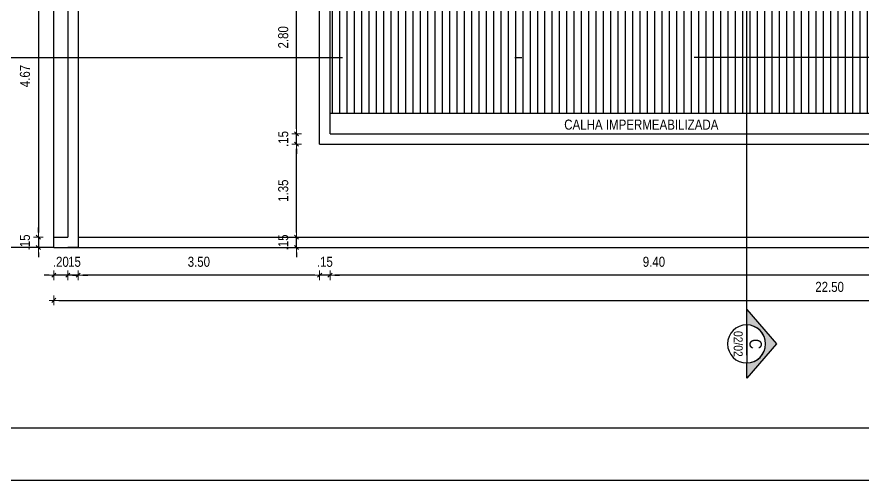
# Model space of a CAD drawing. Header units: millimetres. Extents: x -6300 to 1991, y -4770 to 4545.
# Drawn here: x 1466.24 to 1478.51, y 90.19 to 96.9 of the extents above; entities that cross this region are included whole.
import ezdxf
from ezdxf.enums import TextEntityAlignment as Align

# ---------------------------------------------------------------- set-up
doc = ezdxf.new("R2010")
doc.units = ezdxf.units.MM
doc.header["$LTSCALE"] = 20
doc.header["$MEASUREMENT"] = 0
doc.linetypes.add('DASHDOT2', pattern=[0.5, 0.25, -0.125, 0, -0.125])
doc.layers.get('0').update_dxf_attribs({"linetype": 'CONTINUOUS'})
doc.layers.get('DEFPOINTS').update_dxf_attribs({"linetype": 'CONTINUOUS'})
for name, color, linetype in [('AR-TXT', 2, 'CONTINUOUS'), ('COTA', 7, 'CONTINUOUS'), ('E-txt-g', 3, 'CONTINUOUS'), ('LAYER7', 4, 'CONTINUOUS'), ('Lotes', 2, 'CONTINUOUS')]:
    doc.layers.add(name, color=color, linetype=linetype)
for name, color, linetype, lineweight in [('E-Pen-C', 4, 'CONTINUOUS', 15), ('E-Pen-G', 3, 'CONTINUOUS', 30), ('E-Txt-W', 7, 'CONTINUOUS', 20)]:
    doc.layers.add(name, color=color, linetype=linetype, lineweight=lineweight)
doc.styles.add('F2', font='ARIALN.TTF')
doc.styles.add('REG60', font='romans.shx', dxfattribs={"width": 0.8, "height": 0.15})
doc.styles.add('REG80', font='romans.shx', dxfattribs={"width": 0.8, "height": 0.2})
doc.styles.add('SWIS 721 CN BT', font='swissc.ttf')
doc.dimstyles.new('DIMENSION-1', dxfattribs={"dimtxt": 0.145, "dimasz": 0.07, "dimexe": 1, "dimexo": 0, "dimgap": 0.12, "dimtad": 1, "dimzin": 7, "dimdsep": 46, "dimtxsty": 'F2', "dimblk1": 'TRACO', "dimblk2": 'TRACO', "dimsah": 1, "dimcen": 1, "dimse1": 1, "dimse2": 1, "dimclrd": 4, "dimclre": 256, "dimclrt": 4, "dimadec": 8, "dimazin": 0, "dimtfac": 1, "dimtix": 1, "dimtmove": 2, "dimatfit": 3, "dimldrblk": 'TRACO', "dimfxl": 1, "dimtolj": 1, "dimtzin": 0, "dimarcsym": 0})

# ---------------------------------------------------------------- blocks, each defined once
blk = doc.blocks.new('TXT-AMB75')
at = {"layer": 'E-txt-g', "style": 'REG80', "width": 0.8, "flags": 8}
blk.add_attdef('TXT', text='', height=0.2, dxfattribs=at).set_placement((0.005, 0.296), align=Align.CENTER)
at = {"layer": 'E-Txt-W', "style": 'REG60', "width": 0.8, "flags": 8}
blk.add_attdef('TXT', text='', height=0.15, dxfattribs=at).set_placement((0.005, 0.027), align=Align.CENTER)
blk = doc.blocks.new('TRACO')
at = {"layer": 'E-Pen-C'}
for p, q in [((-1, 0), (1, 0)), ((0, 1), (0, -1))]:
    blk.add_line(p, q, dxfattribs=at)
at = {"layer": 'E-Pen-G'}
blk.add_line((-0.42, -0.42), (0.42, 0.42), dxfattribs=at)
blk = doc.blocks.new('*D528')
at = {"layer": 'COTA', "color": 4, "linetype": 'Continuous', "lineweight": -2}
blk.add_line((1480.108, 93.158), (1470.852, 93.158), dxfattribs=at)
at = {"layer": 'DEFPOINTS', "color": 0, "linetype": 'Continuous'}
for p in [(1470.782, 95.208, -1.83), (1480.178, 93.708, -1.83), (1470.782, 93.158)]:
    blk.add_point(p, dxfattribs=at)
at = {"layer": 'COTA', "color": 4, "linetype": 'Continuous', "lineweight": -2, "xscale": 0.07, "yscale": 0.07, "zscale": 0.07, "rotation": 180}
blk.add_blockref('TRACO', (1470.782, 93.158), dxfattribs=at)
at = {"layer": 'COTA', "color": 4, "linetype": 'Continuous', "lineweight": -2, "xscale": 0.07, "yscale": 0.07, "zscale": 0.07}
blk.add_blockref('TRACO', (1480.178, 93.158), dxfattribs=at)
at = {"layer": 'COTA', "color": 4, "linetype": 'Continuous', "insert": (1475.48, 93.352), "char_height": 0.145, "attachment_point": 5, "style": 'F2'}
blk.add_mtext('\\A1;9.40', dxfattribs=at)
blk = doc.blocks.new('*D529')
at = {"layer": 'COTA', "color": 4, "linetype": 'Continuous', "lineweight": -2}
for p, q in [((1470.562, 93.158), (1470.492, 93.158)), ((1470.782, 93.158), (1470.632, 93.158)), ((1470.852, 93.158), (1470.922, 93.158))]:
    blk.add_line(p, q, dxfattribs=at)
at = {"layer": 'DEFPOINTS', "color": 0, "linetype": 'Continuous'}
for p in [(1470.782, 95.208, -1.83), (1470.632, 95.058, -1.83), (1470.632, 93.158)]:
    blk.add_point(p, dxfattribs=at)
at = {"layer": 'COTA', "color": 4, "linetype": 'Continuous', "lineweight": -2, "xscale": 0.07, "yscale": 0.07, "zscale": 0.07}
blk.add_blockref('TRACO', (1470.632, 93.158), dxfattribs=at)
at = {"layer": 'COTA', "color": 4, "linetype": 'Continuous', "lineweight": -2, "xscale": 0.07, "yscale": 0.07, "zscale": 0.07, "rotation": 180}
blk.add_blockref('TRACO', (1470.782, 93.158), dxfattribs=at)
at = {"layer": 'COTA', "color": 4, "linetype": 'Continuous', "insert": (1470.707, 93.352), "char_height": 0.145, "attachment_point": 5, "style": 'F2'}
blk.add_mtext('\\A1;.15', dxfattribs=at)
blk = doc.blocks.new('*D530')
at = {"layer": 'COTA', "color": 4, "linetype": 'Continuous', "lineweight": -2}
blk.add_line((1470.562, 93.158), (1467.198, 93.158), dxfattribs=at)
at = {"layer": 'DEFPOINTS', "color": 0, "linetype": 'Continuous'}
for p in [(1470.632, 95.058, -1.83), (1467.128, 93.558, -1.83), (1467.128, 93.158)]:
    blk.add_point(p, dxfattribs=at)
at = {"layer": 'COTA', "color": 4, "linetype": 'Continuous', "lineweight": -2, "xscale": 0.07, "yscale": 0.07, "zscale": 0.07, "rotation": 180}
blk.add_blockref('TRACO', (1467.128, 93.158), dxfattribs=at)
at = {"layer": 'COTA', "color": 4, "linetype": 'Continuous', "lineweight": -2, "xscale": 0.07, "yscale": 0.07, "zscale": 0.07}
blk.add_blockref('TRACO', (1470.632, 93.158), dxfattribs=at)
at = {"layer": 'COTA', "color": 4, "linetype": 'Continuous', "insert": (1468.88, 93.352), "char_height": 0.145, "attachment_point": 5, "style": 'F2'}
blk.add_mtext('\\A1;3.50', dxfattribs=at)
blk = doc.blocks.new('*D531')
at = {"layer": 'COTA', "color": 4, "linetype": 'Continuous', "lineweight": -2}
for p, q in [((1466.908, 93.158), (1466.838, 93.158)), ((1467.128, 93.158), (1466.978, 93.158)), ((1467.198, 93.158), (1467.268, 93.158))]:
    blk.add_line(p, q, dxfattribs=at)
at = {"layer": 'DEFPOINTS', "color": 0, "linetype": 'Continuous'}
for p in [(1466.978, 93.708, -1.83), (1467.128, 93.558, -1.83), (1466.978, 93.158)]:
    blk.add_point(p, dxfattribs=at)
at = {"layer": 'COTA', "color": 4, "linetype": 'Continuous', "lineweight": -2, "xscale": 0.07, "yscale": 0.07, "zscale": 0.07}
blk.add_blockref('TRACO', (1466.978, 93.158), dxfattribs=at)
at = {"layer": 'COTA', "color": 4, "linetype": 'Continuous', "lineweight": -2, "xscale": 0.07, "yscale": 0.07, "zscale": 0.07, "rotation": 180}
blk.add_blockref('TRACO', (1467.128, 93.158), dxfattribs=at)
at = {"layer": 'COTA', "color": 4, "linetype": 'Continuous', "insert": (1467.053, 93.352), "char_height": 0.145, "attachment_point": 5, "style": 'F2'}
blk.add_mtext('\\A1;.15', dxfattribs=at)
blk = doc.blocks.new('*D532')
at = {"layer": 'COTA', "color": 4, "linetype": 'Continuous', "lineweight": -2}
for p, q in [((1466.708, 93.158), (1466.638, 93.158)), ((1466.978, 93.158), (1466.778, 93.158)), ((1467.048, 93.158), (1467.118, 93.158))]:
    blk.add_line(p, q, dxfattribs=at)
at = {"layer": 'DEFPOINTS', "color": 0, "linetype": 'Continuous'}
for p in [(1466.978, 93.708, -1.83), (1466.778, 93.633, -1.83), (1466.778, 93.158)]:
    blk.add_point(p, dxfattribs=at)
at = {"layer": 'COTA', "color": 4, "linetype": 'Continuous', "lineweight": -2, "xscale": 0.07, "yscale": 0.07, "zscale": 0.07}
blk.add_blockref('TRACO', (1466.778, 93.158), dxfattribs=at)
at = {"layer": 'COTA', "color": 4, "linetype": 'Continuous', "lineweight": -2, "xscale": 0.07, "yscale": 0.07, "zscale": 0.07, "rotation": 180}
blk.add_blockref('TRACO', (1466.978, 93.158), dxfattribs=at)
at = {"layer": 'COTA', "color": 4, "linetype": 'Continuous', "insert": (1466.878, 93.352), "char_height": 0.145, "attachment_point": 5, "style": 'F2'}
blk.add_mtext('\\A1;.20', dxfattribs=at)
blk = doc.blocks.new('*D533')
at = {"layer": 'COTA', "color": 4, "linetype": 'Continuous', "lineweight": -2}
blk.add_line((1466.848, 92.794), (1489.208, 92.794), dxfattribs=at)
at = {"layer": 'DEFPOINTS', "color": 0, "linetype": 'Continuous'}
for p in [(1466.778, 93.708, -1.83), (1489.278, 93.558, -1.83), (1489.278, 92.794)]:
    blk.add_point(p, dxfattribs=at)
at = {"layer": 'COTA', "color": 4, "linetype": 'Continuous', "lineweight": -2, "xscale": 0.07, "yscale": 0.07, "zscale": 0.07, "rotation": 180}
blk.add_blockref('TRACO', (1466.778, 92.794), dxfattribs=at)
at = {"layer": 'COTA', "color": 4, "linetype": 'Continuous', "lineweight": -2, "xscale": 0.07, "yscale": 0.07, "zscale": 0.07}
blk.add_blockref('TRACO', (1489.278, 92.794), dxfattribs=at)
at = {"layer": 'COTA', "color": 4, "linetype": 'Continuous', "insert": (1478.028, 92.988), "char_height": 0.145, "attachment_point": 5, "style": 'F2'}
blk.add_mtext('\\A1;22.50', dxfattribs=at)
blk = doc.blocks.new('*D547')
at = {"layer": 'COTA', "color": 4, "linetype": 'Continuous', "lineweight": -2}
for p, q in [((1470.298, 93.778), (1470.298, 93.848)), ((1470.298, 93.558), (1470.298, 93.708)), ((1470.298, 93.488), (1470.298, 93.418))]:
    blk.add_line(p, q, dxfattribs=at)
at = {"layer": 'DEFPOINTS', "color": 0, "linetype": 'Continuous'}
for p in [(1470.298, 93.708), (1470.468, 93.708, -1.83), (1470.468, 93.558, -1.83)]:
    blk.add_point(p, dxfattribs=at)
at = {"layer": 'COTA', "color": 4, "linetype": 'Continuous', "lineweight": -2, "xscale": 0.07, "yscale": 0.07, "zscale": 0.07}
for p, rotation in [((1470.298, 93.708), 270), ((1470.298, 93.558), 90)]:
    blk.add_blockref('TRACO', p, dxfattribs=dict(at, rotation=rotation))
at = {"layer": 'COTA', "color": 4, "linetype": 'Continuous', "insert": (1470.104, 93.633), "char_height": 0.145, "attachment_point": 5, "rotation": 90, "style": 'F2'}
blk.add_mtext('\\A1;.15', dxfattribs=at)
blk = doc.blocks.new('*D548')
at = {"layer": 'COTA', "color": 4, "linetype": 'Continuous', "lineweight": -2}
blk.add_line((1470.298, 93.778), (1470.298, 94.988), dxfattribs=at)
at = {"layer": 'DEFPOINTS', "color": 0, "linetype": 'Continuous'}
for p in [(1470.298, 95.058), (1470.632, 95.058, -1.83), (1470.468, 93.708, -1.83)]:
    blk.add_point(p, dxfattribs=at)
at = {"layer": 'COTA', "color": 4, "linetype": 'Continuous', "lineweight": -2, "xscale": 0.07, "yscale": 0.07, "zscale": 0.07}
for p, rotation in [((1470.298, 95.058), 90), ((1470.298, 93.708), 270)]:
    blk.add_blockref('TRACO', p, dxfattribs=dict(at, rotation=rotation))
at = {"layer": 'COTA', "color": 4, "linetype": 'Continuous', "insert": (1470.104, 94.383), "char_height": 0.145, "attachment_point": 5, "rotation": 90, "style": 'F2'}
blk.add_mtext('\\A1;1.35', dxfattribs=at)
blk = doc.blocks.new('*D549')
at = {"layer": 'COTA', "color": 4, "linetype": 'Continuous', "lineweight": -2}
for p, q in [((1470.298, 95.278), (1470.298, 95.348)), ((1470.298, 95.058), (1470.298, 95.208)), ((1470.298, 94.988), (1470.298, 94.918))]:
    blk.add_line(p, q, dxfattribs=at)
at = {"layer": 'DEFPOINTS', "color": 0, "linetype": 'Continuous'}
for p in [(1470.298, 95.208), (1470.782, 95.208, -1.83), (1470.632, 95.058, -1.83)]:
    blk.add_point(p, dxfattribs=at)
at = {"layer": 'COTA', "color": 4, "linetype": 'Continuous', "lineweight": -2, "xscale": 0.07, "yscale": 0.07, "zscale": 0.07}
for p, rotation in [((1470.298, 95.208), 270), ((1470.298, 95.058), 90)]:
    blk.add_blockref('TRACO', p, dxfattribs=dict(at, rotation=rotation))
at = {"layer": 'COTA', "color": 4, "linetype": 'Continuous', "insert": (1470.104, 95.133), "char_height": 0.145, "attachment_point": 5, "rotation": 90, "style": 'F2'}
blk.add_mtext('\\A1;.15', dxfattribs=at)
blk = doc.blocks.new('*D550')
at = {"layer": 'COTA', "color": 4, "linetype": 'Continuous', "lineweight": -2}
blk.add_line((1470.298, 95.278), (1470.298, 97.935), dxfattribs=at)
at = {"layer": 'DEFPOINTS', "color": 0, "linetype": 'Continuous'}
for p in [(1470.298, 98.005), (1470.632, 98.005), (1470.782, 95.208, -1.83)]:
    blk.add_point(p, dxfattribs=at)
at = {"layer": 'COTA', "color": 4, "linetype": 'Continuous', "lineweight": -2, "xscale": 0.07, "yscale": 0.07, "zscale": 0.07}
for p, rotation in [((1470.298, 98.005), 90), ((1470.298, 95.208), 270)]:
    blk.add_blockref('TRACO', p, dxfattribs=dict(at, rotation=rotation))
at = {"layer": 'COTA', "color": 4, "linetype": 'Continuous', "insert": (1470.104, 96.606), "char_height": 0.145, "attachment_point": 5, "rotation": 90, "style": 'F2'}
blk.add_mtext('\\A1;2.80', dxfattribs=at)
blk = doc.blocks.new('*D580')
at = {"layer": 'COTA', "color": 4, "linetype": 'Continuous', "lineweight": -2}
blk.add_line((1466.552, 98.312), (1466.552, 93.778), dxfattribs=at)
at = {"layer": 'DEFPOINTS', "color": 0, "linetype": 'Continuous'}
for p in [(1466.778, 98.382, -0.858), (1466.552, 93.708), (1466.778, 93.708, -1.83)]:
    blk.add_point(p, dxfattribs=at)
at = {"layer": 'COTA', "color": 4, "linetype": 'Continuous', "lineweight": -2, "xscale": 0.07, "yscale": 0.07, "zscale": 0.07}
for p, rotation in [((1466.552, 98.382), 90), ((1466.552, 93.708), 270)]:
    blk.add_blockref('TRACO', p, dxfattribs=dict(at, rotation=rotation))
at = {"layer": 'COTA', "color": 4, "linetype": 'Continuous', "insert": (1466.358, 96.045), "char_height": 0.145, "attachment_point": 5, "rotation": 90, "style": 'F2'}
blk.add_mtext('\\A1;4.67', dxfattribs=at)
blk = doc.blocks.new('*D581')
at = {"layer": 'COTA', "color": 4, "linetype": 'Continuous', "lineweight": -2}
for p, q in [((1466.552, 93.778), (1466.552, 93.848)), ((1466.552, 93.708), (1466.552, 93.558)), ((1466.552, 93.488), (1466.552, 93.418))]:
    blk.add_line(p, q, dxfattribs=at)
at = {"layer": 'DEFPOINTS', "color": 0, "linetype": 'Continuous'}
for p in [(1466.778, 93.708, -1.83), (1466.552, 93.558), (1466.778, 93.558, -1.83)]:
    blk.add_point(p, dxfattribs=at)
at = {"layer": 'COTA', "color": 4, "linetype": 'Continuous', "lineweight": -2, "xscale": 0.07, "yscale": 0.07, "zscale": 0.07}
for p, rotation in [((1466.552, 93.708), 270), ((1466.552, 93.558), 90)]:
    blk.add_blockref('TRACO', p, dxfattribs=dict(at, rotation=rotation))
at = {"layer": 'COTA', "color": 4, "linetype": 'Continuous', "insert": (1466.358, 93.633), "char_height": 0.145, "attachment_point": 5, "rotation": 90, "style": 'F2'}
blk.add_mtext('\\A1;.15', dxfattribs=at)
blk = doc.blocks.new('CHAVE CORTE-100')
blk.add_hatch(color=8).paths.add_polyline_path([(-2.567, 0), (-2.86, 0), (-2.198, 0.571), (-1.536, 0), (-1.83, 0, 0.987177)])
at = {"color": 2}
blk.add_line((-1.83, 0), (-2.567, 0), dxfattribs=at)
blk.add_lwpolyline([(-1.83, 0.001), (-1.536, 0), (-2.198, 0.571), (-2.86, 0), (-2.567, 0, -0.985586)], format="xyb", close=True, dxfattribs=at)
blk.add_circle((-2.199, -0.005), 0.368, dxfattribs=at)
at = {"color": 2, "style": 'F2'}
for tag, height, p in [('A', 0.24, (-2.199, 0.171)), ('01-02', 0.2, (-2.199, -0.127))]:
    blk.add_attdef(tag, text='', height=height, dxfattribs=at).set_placement(p, align=Align.MIDDLE_CENTER)

msp = doc.modelspace()

# ---------------------------------------------------------------- hatches: boundary and pattern name
at = {"layer": 'LAYER7', "linetype": 'Continuous'}
h = msp.add_hatch(dxfattribs=at)
h.set_pattern_fill('ANSI31', color=4, scale=0.85, angle=45, style=0)
h.paths.add_polyline_path([(1483.678, 96.312), (1480.444, 96.312), (1480.444, 94.008), (1483.678, 94.008), (1483.678, 95.058)])
h.paths.add_polyline_path([(1486.128, 100.333), (1480.444, 100.333), (1480.444, 96.312), (1483.678, 96.312), (1483.678, 96.958), (1483.678, 97.258), (1486.128, 97.258)])
h.paths.add_polyline_path([(1481.573, 97.431), (1481.573, 97.279), (1481.741, 97.279), (1481.343, 97.049), (1480.946, 97.279), (1481.114, 97.279), (1481.114, 97.431)], flags=16)
h.paths.add_polyline_path([(1480.444, 100.333), (1476.828, 100.333), (1476.828, 96.312), (1480.444, 96.312)])
h.paths.add_polyline_path([(1476.828, 100.333), (1473.428, 100.333), (1473.428, 99.958), (1471.798, 99.958), (1470.782, 98.941), (1470.782, 96.312), (1476.828, 96.312)])
h.paths.add_polyline_path([(1475.507, 97.478), (1475.507, 97.326), (1475.675, 97.326), (1475.278, 97.096), (1474.881, 97.326), (1475.049, 97.326), (1475.049, 97.478)], flags=16)
h.paths.add_polyline_path([(1476.828, 96.312), (1470.782, 96.312), (1470.782, 95.508), (1476.828, 95.508)])
h.paths.add_polyline_path([(1480.444, 96.312), (1476.828, 96.312), (1476.828, 95.508), (1480.328, 95.508), (1480.328, 95.208), (1480.328, 94.008), (1480.444, 94.008)])
h.paths.add_polyline_path([(1480.6, 97.523), (1482.112, 97.523), (1482.112, 97.853), (1480.6, 97.853)], flags=24)
h.paths.add_polyline_path([(1480.603, 97.82), (1482.108, 97.82), (1482.108, 98.046), (1480.603, 98.046)], flags=24)
h.paths.add_polyline_path([(1479.664, 97.598), (1479.664, 97.994), (1479.362, 97.994), (1479.362, 97.598)], flags=24)
h.paths.add_polyline_path([(1474.535, 97.57), (1476.046, 97.57), (1476.046, 97.9), (1474.535, 97.9)], flags=24)
h.paths.add_polyline_path([(1474.538, 97.867), (1476.043, 97.867), (1476.043, 98.093), (1474.538, 98.093)], flags=24)
h.paths.add_polyline_path([(1470.551, 97.554), (1470.854, 97.554), (1470.854, 97.856), (1470.551, 97.856)], flags=9)

# ---------------------------------------------------------------- linework, layer by layer
at = {"color": 3}
for p, q in [((1466.978, 98.382, 0.486), (1466.978, 93.708)), ((1467.128, 98.382), (1467.128, 93.558)), ((1466.778, 93.708), (1466.978, 93.708)), ((1466.778, 93.558), (1466.778, 93.708)), ((1466.778, 93.558), (1466.978, 93.558)), ((1467.128, 93.558), (1466.978, 93.558))]:
    msp.add_line(p, q, dxfattribs=at)
at = {"layer": 'COTA', "color": 2, "linetype": 'DASHDOT2'}
for p, q in [((1476.828, 91.998), (1476.828, 116.588)), ((1491.164, 96.312, 1.83), (1462.559, 96.311, 1.83))]:
    msp.add_line(p, q, dxfattribs=at)
at = {"layer": 'COTA', "color": 5, "linetype": 'Continuous'}
for p, q in [((1470.632, 95.058), (1470.632, 99.003)), ((1470.782, 95.208), (1470.782, 98.941)), ((1470.782, 95.208), (1480.328, 95.208)), ((1470.632, 95.058), (1480.178, 95.058))]:
    msp.add_line(p, q, dxfattribs=at)
at = {"layer": 'COTA', "color": 6, "linetype": 'Continuous'}
msp.add_line((1470.782, 95.508), (1480.328, 95.508), dxfattribs=at)
at = {"layer": 'COTA', "color": 7, "linetype": 'Continuous'}
for p, q in [((1467.128, 93.708), (1480.178, 93.708)), ((1466.778, 93.558), (1480.178, 93.558))]:
    msp.add_line(p, q, dxfattribs=at)
at = {"layer": 'LAYER7', "color": 8, "linetype": 'Continuous'}
for p, q in [((1466.778, 93.708), (1466.778, 98.382, 0.524)), ((1466.778, 93.558), (1464.278, 93.558))]:
    msp.add_line(p, q, dxfattribs=at)
at = {"layer": 'Lotes', "color": 2}
msp.add_lwpolyline([(1460.276, 90.189), (1534.849, 90.189), (1534.849, 134.739), (1460.276, 134.739)], close=True, dxfattribs=at)
at = {"layer": 'Lotes', "color": 1}
msp.add_lwpolyline([(1462.151, 133.989), (1534.099, 133.989), (1534.099, 90.939), (1462.151, 90.939)], close=True, dxfattribs=at)

# ---------------------------------------------------------------- block references
at = {"color": 6}
ref = msp.add_blockref('TXT-AMB75', (1475.293, 95.008, 1.473), dxfattribs=dict(at, xscale=0.7290000000000001, yscale=0.7290000000000001, zscale=0.7290000000000001))
ref.add_attrib('TXT', 'CALHA IMPERMEABILIZADA', dxfattribs={"layer": 'E-txt-g', "color": 2, "height": 0.1458, "style": 'F2'}).set_placement((1475.297, 95.268, 1.473), align=Align.CENTER)
at = {"layer": 'AR-TXT'}
ref = msp.add_blockref('CHAVE CORTE-100', (1476.827, 93.812), dxfattribs=dict(at, xscale=-0.75, yscale=0.75, zscale=0.75, rotation=270))
ref.add_attrib('00', '02/02', dxfattribs={"layer": '0', "height": 0.13, "rotation": 270, "style": 'SWIS 721 CN BT'}).set_placement((1476.702, 92.163), align=Align.MIDDLE_CENTER)
ref.add_attrib('A', 'C', dxfattribs={"layer": '0', "height": 0.18, "rotation": 270, "style": 'SWIS 721 CN BT'}).set_placement((1476.955, 92.161), align=Align.MIDDLE_CENTER)

# ---------------------------------------------------------------- dimensions: what is measured, and where the dimension line sits
at = {"layer": 'COTA', "color": 7, "linetype": 'Continuous'}
for base, p1, p2, picture, middle in [((1466.552, 93.708, 1.83), (1466.778, 98.382, 0.972), (1466.778, 93.708), '*D580', (1466.358, 96.045, 1.83)), ((1470.298, 98.005, 1.83), (1470.782, 95.208), (1470.632, 98.005, 1.83), '*D550', (1470.104, 96.606, 1.83)), ((1470.298, 95.208, 1.83), (1470.632, 95.058), (1470.782, 95.208), '*D549', (1470.104, 95.133, 1.83)), ((1470.298, 95.058, 1.83), (1470.468, 93.708), (1470.632, 95.058), '*D548', (1470.104, 94.383, 1.83)), ((1466.552, 93.558, 1.83), (1466.778, 93.708), (1466.778, 93.558), '*D581', (1466.358, 93.633, 1.83)), ((1470.298, 93.708, 1.83), (1470.468, 93.558), (1470.468, 93.708), '*D547', (1470.104, 93.633, 1.83))]:
    dim = msp.add_linear_dim(base=base, p1=p1, p2=p2, angle=90, dimstyle='DIMENSION-1', override={"dimadec": 0, "dimfxl": 0.06}, dxfattribs=at)
    dim.commit()
    dim.dimension.update_dxf_attribs({"geometry": picture, "text_midpoint": middle})
for base, p1, p2, picture, middle in [((1470.632, 93.158, 1.83), (1470.782, 95.208), (1470.632, 95.058), '*D529', (1470.707, 93.352, 1.83)), ((1470.782, 93.158, 1.83), (1480.178, 93.708), (1470.782, 95.208), '*D528', (1475.48, 93.352, 1.83)), ((1467.128, 93.158, 1.83), (1470.632, 95.058), (1467.128, 93.558), '*D530', (1468.88, 93.352, 1.83)), ((1466.778, 93.158, 1.83), (1466.978, 93.708), (1466.778, 93.633), '*D532', (1466.878, 93.352, 1.83)), ((1489.278, 92.794, 1.83), (1466.778, 93.708), (1489.278, 93.558), '*D533', (1478.028, 92.988, 1.83)), ((1466.978, 93.158, 1.83), (1467.128, 93.558), (1466.978, 93.708), '*D531', (1467.053, 93.352, 1.83))]:
    dim = msp.add_linear_dim(base=base, p1=p1, p2=p2, dimstyle='DIMENSION-1', override={"dimadec": 0, "dimfxl": 0.06}, dxfattribs=at)
    dim.commit()
    dim.dimension.update_dxf_attribs({"geometry": picture, "text_midpoint": middle})

doc.saveas('drawing.dxf')
